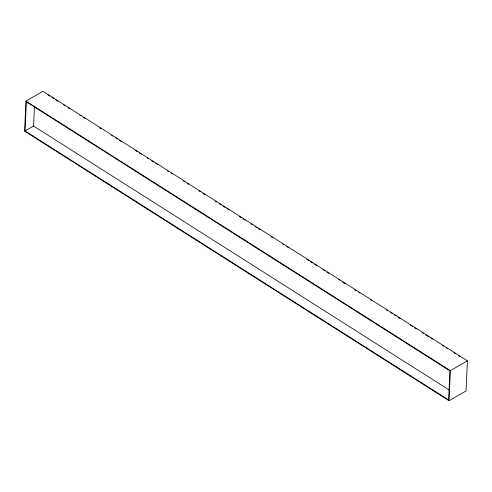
<?xml version="1.0" encoding="UTF-8"?>
<svg xmlns="http://www.w3.org/2000/svg" width="492" height="492" viewBox="0 0 492 492"><rect width="100%" height="100%" fill="white"/><g stroke="black" fill="none" stroke-linecap="round" stroke-linejoin="round"><path stroke-width="0.74" d="M25.935 101.081L24.6 131.186L449.048 400.74L466.065 390.919L467.4 360.814L42.952 91.26L25.935 101.081L450.383 370.642L449.048 400.74M25.074 130.958L26.365 101.881L449.909 370.863L448.618 399.941L25.074 130.958L33.585 126.05L34.471 106.155M450.383 370.642L467.4 360.814M47.927 94.944L49.87 96.174M51.814 97.41L53.763 98.646M55.707 99.882L57.656 101.118M63.493 104.827L64.79 105.651M68.031 107.711L69.975 108.947M79.704 115.122L81.002 115.946M83.597 117.594L84.895 118.418M99.815 127.895L101.112 128.72M111.487 135.306L112.785 136.13M115.38 137.778L117.324 139.015M119.273 140.251L121.216 141.487M135.484 150.552L137.434 151.788M139.377 153.024L141.321 154.254M147.163 157.963L148.461 158.787M151.702 160.847L153.645 162.083M155.595 163.319L157.538 164.556M167.268 170.736L168.565 171.56M171.161 173.202L172.458 174.027M183.485 181.031L184.783 181.855M187.372 183.504L188.67 184.328M199.051 190.921L200.349 191.739M202.944 193.387L204.887 194.623M215.262 201.216L216.56 202.04M219.155 203.688L221.105 204.924M223.048 206.16L224.992 207.396M226.941 208.633L228.885 209.869M239.266 216.455L241.209 217.692M243.153 218.928L245.102 220.164M250.938 223.872L252.236 224.696M254.831 226.345L257.427 227.993M258.724 228.817L260.016 229.635M271.043 236.64L272.34 237.464M282.722 244.057L284.019 244.881M286.615 246.529L288.558 247.765M306.719 259.296L308.662 260.532M310.612 261.769L312.555 263.005M314.499 264.241L316.448 265.477M322.937 269.591L324.88 270.828M326.823 272.064L328.773 273.3M338.502 279.481L339.8 280.305M342.389 281.953L344.984 283.601M354.714 289.776L356.011 290.6M358.606 292.248L359.904 293.072M370.279 299.665L371.577 300.489M386.497 309.96L387.794 310.784M390.39 312.432L392.333 313.668M394.283 314.905L396.226 316.141M398.169 317.377L400.119 318.613M410.494 325.2L412.444 326.436M414.387 327.672L416.33 328.908M422.173 332.617L423.471 333.441M426.06 335.089L428.655 336.737M430.605 337.973L432.548 339.209M442.277 345.384L443.575 346.208M446.17 347.856L447.468 348.68M453.95 352.801L455.248 353.625M458.495 355.685L459.792 356.509M33.585 126.05L449.344 390.088"/></g></svg>
